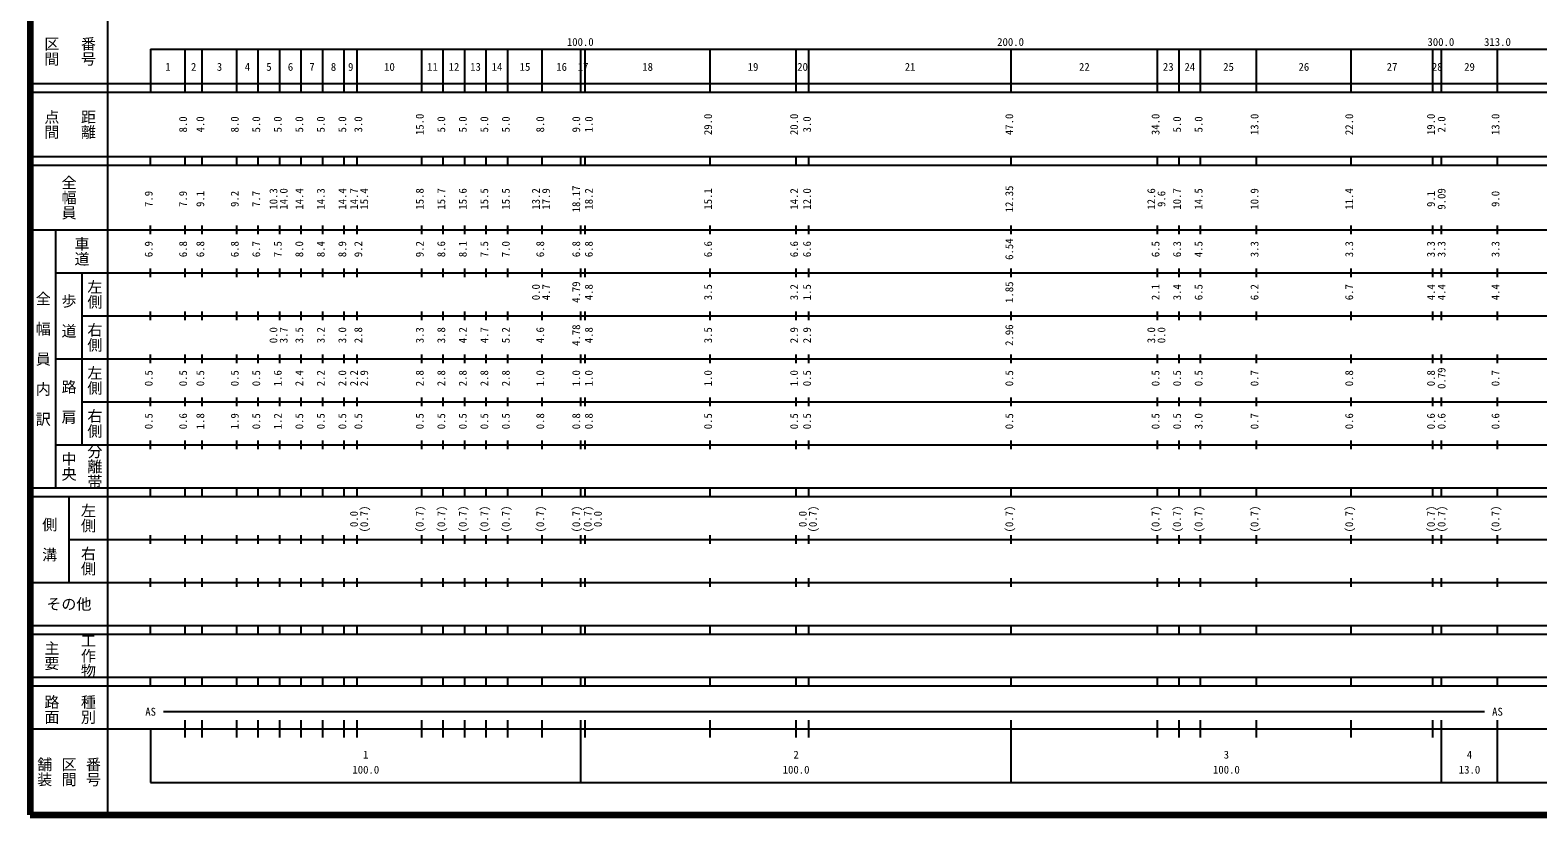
# Model space of a CAD drawing. Units: millimetres on the paper. Extents: x 40 to 680, y 20 to 380.
# Drawn here: x 40 to 390.4, y 20 to 202.4 of the extents above; entities that cross this region are included whole.
import ezdxf
from ezdxf.enums import TextEntityAlignment as Align

# ---------------------------------------------------------------- set-up
doc = ezdxf.new("R2010")
doc.units = ezdxf.units.MM
doc.layers.add('M-TTL', color=2, linetype='Continuous', lineweight=140)
doc.layers.add('M-TTL-BAND', color=7, linetype='Continuous', lineweight=25)
doc.styles.add('@ＭＳ ゴシック', font='')
doc.styles.add('ＭＳ ゴシック', font='')
doc.styles.get('@ＭＳ ゴシック').set_extended_font_data('@MS Gothic')
doc.styles.get('ＭＳ ゴシック').set_extended_font_data('MS Gothic')

msp = doc.modelspace()

# ---------------------------------------------------------------- linework, layer by layer
at = {"layer": 'M-TTL'}
for p, q in [((40, 380), (40, 20)), ((40, 20), (680, 20))]:
    msp.add_line(p, q, dxfattribs=at)
at = {"layer": 'M-TTL-BAND'}
for p, q in [((58, 370), (58, 20)), ((68, 198), (579, 198)), ((68, 198), (68, 188)), ((76, 188), (76, 198)), ((80, 188), (80, 198)), ((88, 188), (88, 198)), ((93, 188), (93, 198)), ((98, 188), (98, 198)), ((103, 188), (103, 198)), ((108, 188), (108, 198)), ((113, 188), (113, 198)), ((116, 188), (116, 198)), ((131, 188), (131, 198)), ((136, 188), (136, 198)), ((141, 188), (141, 198)), ((146, 188), (146, 198)), ((151, 188), (151, 198)), ((159, 188), (159, 198)), ((168, 188), (168, 198)), ((169, 188), (169, 198)), ((198, 188), (198, 198)), ((218, 188), (218, 198)), ((221, 188), (221, 198)), ((268, 188), (268, 198)), ((302, 188), (302, 198)), ((307, 188), (307, 198)), ((312, 188), (312, 198)), ((325, 188), (325, 198)), ((347, 188), (347, 198)), ((366, 188), (366, 198)), ((368, 188), (368, 198)), ((381, 188), (381, 198)), ((40, 190), (579, 190)), ((40, 188), (579, 188)), ((40, 173), (579, 173)), ((68, 171), (68, 173)), ((76, 171), (76, 173)), ((80, 171), (80, 173)), ((88, 171), (88, 173)), ((93, 171), (93, 173)), ((98, 171), (98, 173)), ((103, 171), (103, 173)), ((108, 171), (108, 173)), ((113, 171), (113, 173)), ((116, 171), (116, 173)), ((131, 171), (131, 173)), ((136, 171), (136, 173)), ((141, 171), (141, 173)), ((146, 171), (146, 173)), ((151, 171), (151, 173)), ((159, 171), (159, 173)), ((168, 171), (168, 173)), ((169, 171), (169, 173)), ((198, 171), (198, 173)), ((218, 171), (218, 173)), ((221, 171), (221, 173)), ((268, 171), (268, 173)), ((302, 171), (302, 173)), ((307, 171), (307, 173)), ((312, 171), (312, 173)), ((325, 171), (325, 173)), ((347, 171), (347, 173)), ((366, 171), (366, 173)), ((368, 171), (368, 173)), ((381, 171), (381, 173)), ((40, 171), (579, 171)), ((40, 156), (579, 156)), ((46, 96), (46, 156)), ((68, 155), (68, 157)), ((76, 155), (76, 157)), ((80, 155), (80, 157)), ((88, 155), (88, 157)), ((93, 155), (93, 157)), ((98, 155), (98, 157)), ((103, 155), (103, 157)), ((108, 155), (108, 157)), ((113, 155), (113, 157)), ((116, 155), (116, 157)), ((131, 155), (131, 157)), ((136, 155), (136, 157)), ((141, 155), (141, 157)), ((146, 155), (146, 157)), ((151, 155), (151, 157)), ((159, 155), (159, 157)), ((168, 155), (168, 157)), ((169, 155), (169, 157)), ((198, 155), (198, 157)), ((218, 155), (218, 157)), ((221, 155), (221, 157)), ((268, 155), (268, 157)), ((302, 155), (302, 157)), ((307, 155), (307, 157)), ((312, 155), (312, 157)), ((325, 155), (325, 157)), ((347, 155), (347, 157)), ((366, 155), (366, 157)), ((368, 155), (368, 157)), ((381, 155), (381, 157)), ((46, 146), (579, 146)), ((52, 146), (52, 106)), ((68, 145), (68, 147)), ((76, 145), (76, 147)), ((80, 145), (80, 147)), ((88, 145), (88, 147)), ((93, 145), (93, 147)), ((98, 145), (98, 147)), ((103, 145), (103, 147)), ((108, 145), (108, 147)), ((113, 145), (113, 147)), ((116, 145), (116, 147)), ((131, 145), (131, 147)), ((136, 145), (136, 147)), ((141, 145), (141, 147)), ((146, 145), (146, 147)), ((151, 145), (151, 147)), ((159, 145), (159, 147)), ((168, 145), (168, 147)), ((169, 145), (169, 147)), ((198, 145), (198, 147)), ((218, 145), (218, 147)), ((221, 145), (221, 147)), ((268, 145), (268, 147)), ((302, 145), (302, 147)), ((307, 145), (307, 147)), ((312, 145), (312, 147)), ((325, 145), (325, 147)), ((347, 145), (347, 147)), ((366, 145), (366, 147)), ((368, 145), (368, 147)), ((381, 145), (381, 147)), ((68, 135), (68, 137)), ((76, 135), (76, 137)), ((80, 135), (80, 137)), ((88, 135), (88, 137)), ((93, 135), (93, 137)), ((98, 135), (98, 137)), ((103, 135), (103, 137)), ((108, 135), (108, 137)), ((113, 135), (113, 137)), ((116, 135), (116, 137)), ((131, 135), (131, 137)), ((136, 135), (136, 137)), ((141, 135), (141, 137)), ((146, 135), (146, 137)), ((151, 135), (151, 137)), ((159, 135), (159, 137)), ((168, 135), (168, 137)), ((169, 135), (169, 137)), ((198, 135), (198, 137)), ((218, 135), (218, 137)), ((221, 135), (221, 137)), ((268, 135), (268, 137)), ((302, 135), (302, 137)), ((307, 135), (307, 137)), ((312, 135), (312, 137)), ((325, 135), (325, 137)), ((347, 135), (347, 137)), ((366, 135), (366, 137)), ((368, 135), (368, 137)), ((381, 135), (381, 137)), ((52, 136), (579, 136)), ((68, 125), (68, 127)), ((76, 125), (76, 127)), ((80, 125), (80, 127)), ((88, 125), (88, 127)), ((93, 125), (93, 127)), ((98, 125), (98, 127)), ((103, 125), (103, 127)), ((108, 125), (108, 127)), ((113, 125), (113, 127)), ((116, 125), (116, 127)), ((131, 125), (131, 127)), ((136, 125), (136, 127)), ((141, 125), (141, 127)), ((146, 125), (146, 127)), ((151, 125), (151, 127)), ((159, 125), (159, 127)), ((168, 125), (168, 127)), ((169, 125), (169, 127)), ((198, 125), (198, 127)), ((218, 125), (218, 127)), ((221, 125), (221, 127)), ((268, 125), (268, 127)), ((302, 125), (302, 127)), ((307, 125), (307, 127)), ((312, 125), (312, 127)), ((325, 125), (325, 127)), ((347, 125), (347, 127)), ((366, 125), (366, 127)), ((368, 125), (368, 127)), ((381, 125), (381, 127)), ((46, 126), (579, 126)), ((52, 116), (579, 116)), ((68, 115), (68, 117)), ((76, 115), (76, 117)), ((80, 115), (80, 117)), ((88, 115), (88, 117)), ((93, 115), (93, 117)), ((98, 115), (98, 117)), ((103, 115), (103, 117)), ((108, 115), (108, 117)), ((113, 115), (113, 117)), ((116, 115), (116, 117)), ((131, 115), (131, 117)), ((136, 115), (136, 117)), ((141, 115), (141, 117)), ((146, 115), (146, 117)), ((151, 115), (151, 117)), ((159, 115), (159, 117)), ((168, 115), (168, 117)), ((169, 115), (169, 117)), ((198, 115), (198, 117)), ((218, 115), (218, 117)), ((221, 115), (221, 117)), ((268, 115), (268, 117)), ((302, 115), (302, 117)), ((307, 115), (307, 117)), ((312, 115), (312, 117)), ((325, 115), (325, 117)), ((347, 115), (347, 117)), ((366, 115), (366, 117)), ((368, 115), (368, 117)), ((381, 115), (381, 117)), ((46, 106), (579, 106)), ((68, 105), (68, 107)), ((76, 105), (76, 107)), ((80, 105), (80, 107)), ((88, 105), (88, 107)), ((93, 105), (93, 107)), ((98, 105), (98, 107)), ((103, 105), (103, 107)), ((108, 105), (108, 107)), ((113, 105), (113, 107)), ((116, 105), (116, 107)), ((131, 105), (131, 107)), ((136, 105), (136, 107)), ((141, 105), (141, 107)), ((146, 105), (146, 107)), ((151, 105), (151, 107)), ((159, 105), (159, 107)), ((168, 105), (168, 107)), ((169, 105), (169, 107)), ((198, 105), (198, 107)), ((218, 105), (218, 107)), ((221, 105), (221, 107)), ((268, 105), (268, 107)), ((302, 105), (302, 107)), ((307, 105), (307, 107)), ((312, 105), (312, 107)), ((325, 105), (325, 107)), ((347, 105), (347, 107)), ((366, 105), (366, 107)), ((368, 105), (368, 107)), ((381, 105), (381, 107)), ((40, 96), (579, 96)), ((68, 94), (68, 96)), ((76, 94), (76, 96)), ((80, 94), (80, 96)), ((88, 94), (88, 96)), ((93, 94), (93, 96)), ((98, 94), (98, 96)), ((103, 94), (103, 96)), ((108, 94), (108, 96)), ((113, 94), (113, 96)), ((116, 94), (116, 96)), ((131, 94), (131, 96)), ((136, 94), (136, 96)), ((141, 94), (141, 96)), ((146, 94), (146, 96)), ((151, 94), (151, 96)), ((159, 94), (159, 96)), ((168, 94), (168, 96)), ((169, 94), (169, 96)), ((198, 94), (198, 96)), ((218, 94), (218, 96)), ((221, 94), (221, 96)), ((268, 94), (268, 96)), ((302, 94), (302, 96)), ((307, 94), (307, 96)), ((312, 94), (312, 96)), ((325, 94), (325, 96)), ((347, 94), (347, 96)), ((366, 94), (366, 96)), ((368, 94), (368, 96)), ((381, 94), (381, 96)), ((40, 94), (579, 94)), ((49, 94), (49, 74)), ((68, 83), (68, 85)), ((76, 83), (76, 85)), ((80, 83), (80, 85)), ((88, 83), (88, 85)), ((93, 83), (93, 85)), ((98, 83), (98, 85)), ((103, 83), (103, 85)), ((108, 83), (108, 85)), ((113, 83), (113, 85)), ((116, 83), (116, 85)), ((131, 83), (131, 85)), ((136, 83), (136, 85)), ((141, 83), (141, 85)), ((146, 83), (146, 85)), ((151, 83), (151, 85)), ((159, 83), (159, 85)), ((168, 83), (168, 85)), ((169, 83), (169, 85)), ((198, 83), (198, 85)), ((218, 83), (218, 85)), ((221, 83), (221, 85)), ((268, 83), (268, 85)), ((302, 83), (302, 85)), ((307, 83), (307, 85)), ((312, 83), (312, 85)), ((325, 83), (325, 85)), ((347, 83), (347, 85)), ((366, 83), (366, 85)), ((368, 83), (368, 85)), ((381, 83), (381, 85)), ((49, 84), (579, 84)), ((40, 74), (579, 74)), ((68, 73), (68, 75)), ((76, 73), (76, 75)), ((80, 73), (80, 75)), ((88, 73), (88, 75)), ((93, 73), (93, 75)), ((98, 73), (98, 75)), ((103, 73), (103, 75)), ((108, 73), (108, 75)), ((113, 73), (113, 75)), ((116, 73), (116, 75)), ((131, 73), (131, 75)), ((136, 73), (136, 75)), ((141, 73), (141, 75)), ((146, 73), (146, 75)), ((151, 73), (151, 75)), ((159, 73), (159, 75)), ((168, 73), (168, 75)), ((169, 73), (169, 75)), ((198, 73), (198, 75)), ((218, 73), (218, 75)), ((221, 73), (221, 75)), ((268, 73), (268, 75)), ((302, 73), (302, 75)), ((307, 73), (307, 75)), ((312, 73), (312, 75)), ((325, 73), (325, 75)), ((347, 73), (347, 75)), ((366, 73), (366, 75)), ((368, 73), (368, 75)), ((381, 73), (381, 75)), ((40, 64), (579, 64)), ((68, 62), (68, 64)), ((76, 62), (76, 64)), ((80, 62), (80, 64)), ((88, 62), (88, 64)), ((93, 62), (93, 64)), ((98, 62), (98, 64)), ((103, 62), (103, 64)), ((108, 62), (108, 64)), ((113, 62), (113, 64)), ((116, 62), (116, 64)), ((131, 62), (131, 64)), ((136, 62), (136, 64)), ((141, 62), (141, 64)), ((146, 62), (146, 64)), ((151, 62), (151, 64)), ((159, 62), (159, 64)), ((168, 62), (168, 64)), ((169, 62), (169, 64)), ((198, 62), (198, 64)), ((218, 62), (218, 64)), ((221, 62), (221, 64)), ((268, 62), (268, 64)), ((302, 62), (302, 64)), ((307, 62), (307, 64)), ((312, 62), (312, 64)), ((325, 62), (325, 64)), ((347, 62), (347, 64)), ((366, 62), (366, 64)), ((368, 62), (368, 64)), ((381, 62), (381, 64)), ((40, 62), (579, 62)), ((40, 52), (579, 52)), ((40, 50), (579, 50)), ((68, 50), (68, 52)), ((76, 50), (76, 52)), ((80, 50), (80, 52)), ((88, 50), (88, 52)), ((93, 50), (93, 52)), ((98, 50), (98, 52)), ((103, 50), (103, 52)), ((108, 50), (108, 52)), ((113, 50), (113, 52)), ((116, 50), (116, 52)), ((131, 50), (131, 52)), ((136, 50), (136, 52)), ((141, 50), (141, 52)), ((146, 50), (146, 52)), ((151, 50), (151, 52)), ((159, 50), (159, 52)), ((168, 50), (168, 52)), ((169, 50), (169, 52)), ((198, 50), (198, 52)), ((218, 50), (218, 52)), ((221, 50), (221, 52)), ((268, 50), (268, 52)), ((302, 50), (302, 52)), ((307, 50), (307, 52)), ((312, 50), (312, 52)), ((325, 50), (325, 52)), ((347, 50), (347, 52)), ((366, 50), (366, 52)), ((368, 50), (368, 52)), ((381, 50), (381, 52)), ((71, 44), (378, 44)), ((40, 40), (579, 40)), ((68, 40), (68, 27.5)), ((76, 38), (76, 42)), ((80, 38), (80, 42)), ((88, 38), (88, 42)), ((93, 38), (93, 42)), ((98, 38), (98, 42)), ((103, 38), (103, 42)), ((108, 38), (108, 42)), ((113, 38), (113, 42)), ((116, 38), (116, 42)), ((131, 38), (131, 42)), ((136, 38), (136, 42)), ((141, 38), (141, 42)), ((146, 38), (146, 42)), ((151, 38), (151, 42)), ((159, 38), (159, 42)), ((168, 27.5), (168, 42)), ((169, 38), (169, 42)), ((198, 38), (198, 42)), ((218, 38), (218, 42)), ((221, 38), (221, 42)), ((268, 27.5), (268, 42)), ((302, 38), (302, 42)), ((307, 38), (307, 42)), ((312, 38), (312, 42)), ((325, 38), (325, 42)), ((347, 38), (347, 42)), ((366, 38), (366, 42)), ((368, 27.5), (368, 42)), ((381, 27.5), (381, 42)), ((68, 27.5), (579, 27.5))]:
    msp.add_line(p, q, dxfattribs=at)

# ---------------------------------------------------------------- texts
at = {"layer": 'M-TTL-BAND', "style": '@ＭＳ ゴシック'}
for s, p in [('区間', (45, 197.5)), ('番号', (53.5, 197.5)), ('点間', (45, 180.5)), ('距離', (53.5, 180.5)), ('全幅員', (49, 163.5)), ('車道', (52, 151)), ('左側', (55, 141)), ('全\u3000幅\u3000員\u3000内\u3000訳', (43, 126)), ('歩\u3000道', (49, 136)), ('右側', (55, 131)), ('左側', (55, 121)), ('路\u3000肩', (49, 116)), ('右側', (55, 111)), ('分離帯', (55, 101)), ('中央', (49, 101)), ('左側', (53.5, 89)), ('側\u3000溝', (44.5, 84)), ('右側', (53.5, 79)), ('主要', (45, 57)), ('工作物', (53.5, 57)), ('路面', (45, 44.5)), ('種別', (53.5, 44.5)), ('舗装', (43.333, 30)), ('区間', (49, 30)), ('番号', (54.667, 30))]:
    msp.add_text(s, height=2.566, rotation=270, dxfattribs=at).set_placement(p, align=Align.MIDDLE_CENTER)
at = {"layer": 'M-TTL-BAND', "style": 'ＭＳ ゴシック'}
for s, p in [('100.0', (167.844, 198.195)), ('200.0', (267.844, 198.195)), ('300.0', (367.844, 198.195)), ('313.0', (381, 198.195)), ('1', (72, 192.405)), ('2', (78, 192.405)), ('3', (84, 192.405)), ('4', (90.5, 192.405)), ('5', (95.5, 192.405)), ('6', (100.5, 192.405)), ('7', (105.5, 192.405)), ('8', (110.5, 192.405)), ('9', (114.5, 192.405)), ('10', (123.5, 192.405)), ('11', (133.5, 192.405)), ('12', (138.5, 192.405)), ('13', (143.5, 192.405)), ('14', (148.5, 192.405)), ('15', (155, 192.405)), ('16', (163.5, 192.405)), ('17', (168.5, 192.405)), ('18', (183.5, 192.405)), ('19', (208, 192.405)), ('20', (219.5, 192.405)), ('21', (244.5, 192.405)), ('22', (285, 192.405)), ('23', (304.5, 192.405)), ('24', (309.5, 192.405)), ('25', (318.5, 192.405)), ('26', (336, 192.405)), ('27', (356.5, 192.405)), ('28', (367, 192.405)), ('29', (374.5, 192.405)), ('AS', (68, 42.5)), ('AS', (381, 42.5)), ('1', (118, 32.523)), ('2', (218, 32.523)), ('3', (318, 32.523)), ('4', (374.5, 32.523)), ('100.0', (118, 29.033)), ('100.0', (218, 29.033)), ('100.0', (318, 29.033)), ('13.0', (374.5, 29.033))]:
    msp.add_text(s, height=1.833, dxfattribs=at).set_placement(p, align=Align.BOTTOM_CENTER)
for s, p in [('8.0', (77, 180.5)), ('4.0', (81, 180.5)), ('8.0', (89, 180.5)), ('5.0', (94, 180.5)), ('5.0', (99, 180.5)), ('5.0', (104, 180.5)), ('5.0', (109, 180.5)), ('5.0', (114, 180.5)), ('3.0', (117.717, 180.5)), ('15.0', (132, 180.5)), ('5.0', (137, 180.5)), ('5.0', (142, 180.5)), ('5.0', (147, 180.5)), ('5.0', (152, 180.5)), ('8.0', (160, 180.5)), ('9.0', (168.363, 180.5)), ('1.0', (171.294, 180.5)), ('29.0', (199, 180.5)), ('20.0', (219, 180.5)), ('3.0', (222, 180.5)), ('47.0', (269, 180.5)), ('34.0', (303, 180.5)), ('5.0', (308, 180.5)), ('5.0', (313, 180.5)), ('13.0', (326, 180.5)), ('22.0', (348, 180.5)), ('19.0', (367, 180.5)), ('2.0', (369.473, 180.5)), ('13.0', (382, 180.5)), ('7.9', (69, 163.174)), ('7.9', (77, 163.174)), ('9.1', (81, 163.174)), ('9.2', (89, 163.174)), ('7.7', (94, 163.174)), ('10.3', (98, 163.174)), ('14.0', (100.37, 163.174)), ('14.4', (104, 163.174)), ('14.3', (109, 163.174)), ('14.4', (114, 163.174)), ('14.7', (116.717, 163.174)), ('15.4', (119.087, 163.174)), ('15.8', (132, 163.174)), ('15.7', (137, 163.174)), ('15.6', (142, 163.174)), ('15.5', (147, 163.174)), ('15.5', (152, 163.174)), ('13.2', (159, 163.174)), ('17.9', (161.37, 163.174)), ('18.17', (168.363, 163.174)), ('18.2', (171.294, 163.174)), ('15.1', (199, 163.174)), ('14.2', (219, 163.174)), ('12.0', (222, 163.174)), ('12.35', (269, 163.174)), ('12.6', (302, 163.174)), ('9.6', (304.37, 163.174)), ('10.7', (308, 163.174)), ('14.5', (313, 163.174)), ('10.9', (326, 163.174)), ('11.4', (348, 163.174)), ('9.1', (367, 163.174)), ('9.09', (369.473, 163.174)), ('9.0', (382, 163.174)), ('6.9', (69, 151.5)), ('6.8', (77, 151.5)), ('6.8', (81, 151.5)), ('6.8', (89, 151.5)), ('6.7', (94, 151.5)), ('7.5', (99, 151.5)), ('8.0', (104, 151.5)), ('8.4', (109, 151.5)), ('8.9', (114, 151.5)), ('9.2', (117.717, 151.5)), ('9.2', (132, 151.5)), ('8.6', (137, 151.5)), ('8.1', (142, 151.5)), ('7.5', (147, 151.5)), ('7.0', (152, 151.5)), ('6.8', (160, 151.5)), ('6.8', (168.363, 151.5)), ('6.8', (171.294, 151.5)), ('6.6', (199, 151.5)), ('6.6', (219, 151.5)), ('6.6', (222, 151.5)), ('6.54', (269, 151.5)), ('6.5', (303, 151.5)), ('6.3', (308, 151.5)), ('4.5', (313, 151.5)), ('3.3', (326, 151.5)), ('3.3', (348, 151.5)), ('3.3', (367, 151.5)), ('3.3', (369.473, 151.5)), ('3.3', (382, 151.5)), ('4.79', (168.363, 141.5)), ('1.85', (269, 141.5)), ('0.0', (159, 141.5)), ('4.7', (161.37, 141.5)), ('4.8', (171.294, 141.5)), ('3.5', (199, 141.5)), ('3.2', (219, 141.5)), ('1.5', (222, 141.5)), ('2.1', (303, 141.5)), ('3.4', (308, 141.5)), ('6.5', (313, 141.5)), ('6.2', (326, 141.5)), ('6.7', (348, 141.5)), ('4.4', (367, 141.5)), ('4.4', (369.473, 141.5)), ('4.4', (382, 141.5)), ('0.0', (98, 131.5)), ('3.7', (100.37, 131.5)), ('3.5', (104, 131.5)), ('3.2', (109, 131.5)), ('3.0', (114, 131.5)), ('2.8', (117.717, 131.5)), ('3.3', (132, 131.5)), ('3.8', (137, 131.5)), ('4.2', (142, 131.5)), ('4.7', (147, 131.5)), ('5.2', (152, 131.5)), ('4.6', (160, 131.5)), ('4.78', (168.363, 131.5)), ('4.8', (171.294, 131.5)), ('3.5', (199, 131.5)), ('2.9', (219, 131.5)), ('2.9', (222, 131.5)), ('2.96', (269, 131.5)), ('3.0', (302, 131.5)), ('0.0', (304.37, 131.5)), ('0.5', (69, 121.5)), ('0.5', (77, 121.5)), ('0.5', (81, 121.5)), ('0.5', (89, 121.5)), ('0.5', (94, 121.5)), ('1.6', (99, 121.5)), ('2.4', (104, 121.5)), ('2.2', (109, 121.5)), ('2.0', (114, 121.5)), ('2.2', (116.717, 121.5)), ('2.9', (119.087, 121.5)), ('2.8', (132, 121.5)), ('2.8', (137, 121.5)), ('2.8', (142, 121.5)), ('2.8', (147, 121.5)), ('2.8', (152, 121.5)), ('1.0', (160, 121.5)), ('1.0', (168.363, 121.5)), ('1.0', (171.294, 121.5)), ('1.0', (199, 121.5)), ('1.0', (219, 121.5)), ('0.5', (222, 121.5)), ('0.5', (269, 121.5)), ('0.5', (303, 121.5)), ('0.5', (308, 121.5)), ('0.5', (313, 121.5)), ('0.7', (326, 121.5)), ('0.8', (348, 121.5)), ('0.8', (367, 121.5)), ('0.79', (369.473, 121.5)), ('0.7', (382, 121.5)), ('0.5', (69, 111.5)), ('0.6', (77, 111.5)), ('1.8', (81, 111.5)), ('1.9', (89, 111.5)), ('0.5', (94, 111.5)), ('1.2', (99, 111.5)), ('0.5', (104, 111.5)), ('0.5', (109, 111.5)), ('0.5', (114, 111.5)), ('0.5', (117.717, 111.5)), ('0.5', (132, 111.5)), ('0.5', (137, 111.5)), ('0.5', (142, 111.5)), ('0.5', (147, 111.5)), ('0.5', (152, 111.5)), ('0.8', (160, 111.5)), ('0.8', (168.363, 111.5)), ('0.8', (171.294, 111.5)), ('0.5', (199, 111.5)), ('0.5', (219, 111.5)), ('0.5', (222, 111.5)), ('0.5', (269, 111.5)), ('0.5', (303, 111.5)), ('0.5', (308, 111.5)), ('3.0', (313, 111.5)), ('0.7', (326, 111.5)), ('0.6', (348, 111.5)), ('0.6', (367, 111.5)), ('0.6', (369.473, 111.5)), ('0.6', (382, 111.5)), ('(0.7)', (119.087, 88.764)), ('(0.7)', (132, 88.764)), ('(0.7)', (137, 88.764)), ('(0.7)', (142, 88.764)), ('(0.7)', (147, 88.764)), ('(0.7)', (152, 88.764)), ('(0.7)', (160, 88.764)), ('(0.7)', (168.363, 88.764)), ('(0.7)', (171.023, 88.764)), ('(0.7)', (223.37, 88.764)), ('(0.7)', (269, 88.764)), ('(0.7)', (303, 88.764)), ('(0.7)', (308, 88.764)), ('(0.7)', (313, 88.764)), ('(0.7)', (326, 88.764)), ('(0.7)', (348, 88.764)), ('(0.7)', (367, 88.764)), ('(0.7)', (369.473, 88.764)), ('(0.7)', (382, 88.764)), ('0.0', (116.717, 88.764)), ('0.0', (173.393, 88.764)), ('0.0', (221, 88.764))]:
    msp.add_text(s, height=1.833, rotation=90, dxfattribs=at).set_placement(p, align=Align.BOTTOM_CENTER)
msp.add_text('その他', height=2.566, dxfattribs=at).set_placement((49, 69), align=Align.MIDDLE_CENTER)

doc.saveas('drawing.dxf')
